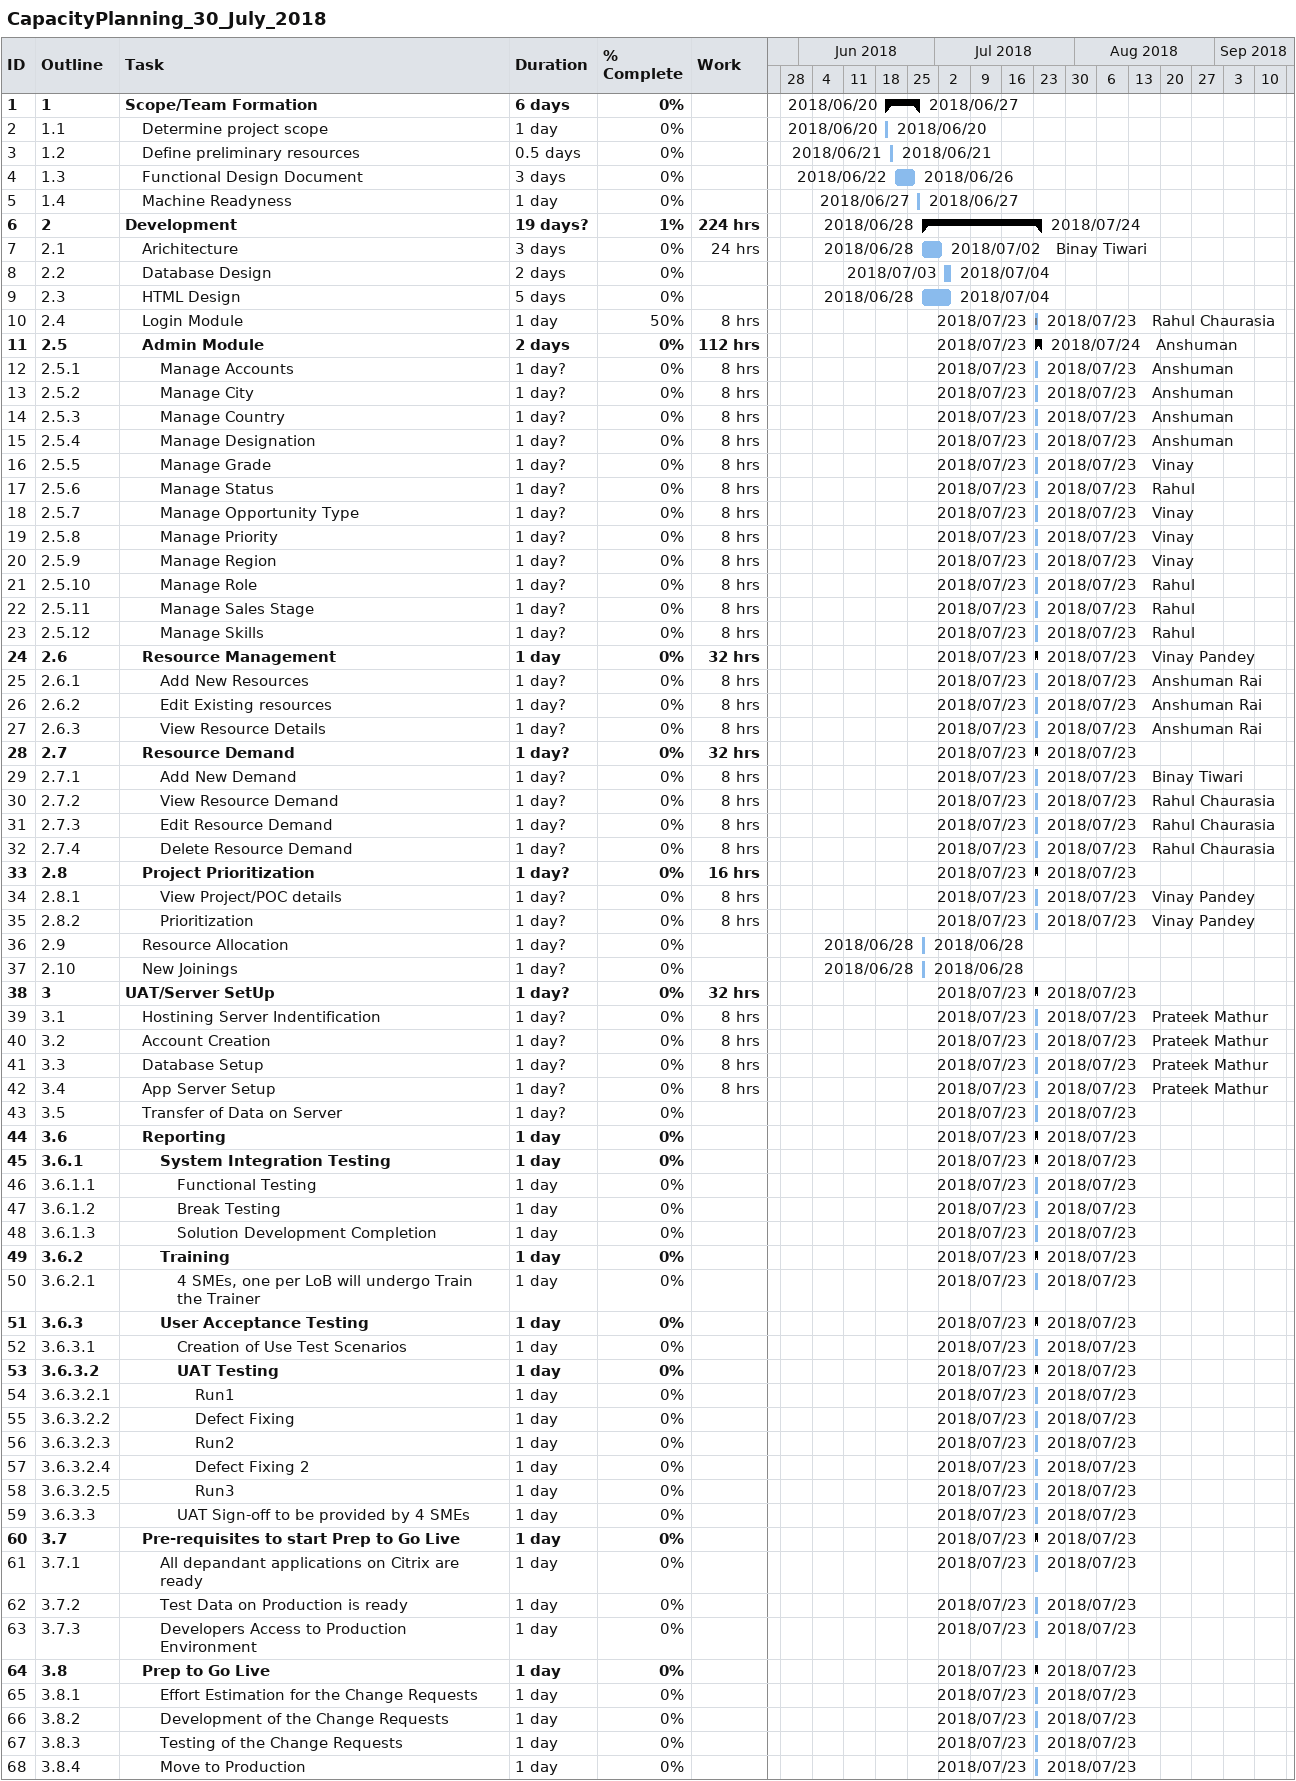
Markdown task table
CapacityPlanning_30_July_2018

| ID | WBS | Task | Duration | Start | Finish | Resources | % complete | Work (h) |
|---|---|---|---|---|---|---|---|---|
| 1 | 1 | **Scope/Team Formation** | 6d | 2018-06-20 | 2018-06-27 |  | 0 |  |
| 2 | 1.1 | Determine project scope | 1d | 2018-06-20 | 2018-06-20 |  | 0 |  |
| 3 | 1.2 | Define preliminary resources | 0.5d | 2018-06-21 | 2018-06-21 |  | 0 |  |
| 4 | 1.3 | Functional Design Document | 3d | 2018-06-22 | 2018-06-26 |  | 0 |  |
| 5 | 1.4 | Machine Readyness | 1d | 2018-06-27 | 2018-06-27 |  | 0 |  |
| 6 | 2 | **Development** | 19d? | 2018-06-28 | 2018-07-24 |  | 1 | 224 |
| 7 | 2.1 | Arichitecture | 3d | 2018-06-28 | 2018-07-02 | Binay Tiwari | 0 | 24 |
| 8 | 2.2 | Database Design | 2d | 2018-07-03 | 2018-07-04 |  | 0 |  |
| 9 | 2.3 | HTML Design | 5d | 2018-06-28 | 2018-07-04 |  | 0 |  |
| 10 | 2.4 | Login Module | 1d | 2018-07-23 | 2018-07-23 | Rahul Chaurasia | 50 | 8 |
| 11 | 2.5 | **Admin Module** | 2d | 2018-07-23 | 2018-07-24 | Anshuman | 0 | 112 |
| 12 | 2.5.1 | Manage Accounts | 1d? | 2018-07-23 | 2018-07-23 | Anshuman | 0 | 8 |
| 13 | 2.5.2 | Manage City | 1d? | 2018-07-23 | 2018-07-23 | Anshuman | 0 | 8 |
| 14 | 2.5.3 | Manage Country | 1d? | 2018-07-23 | 2018-07-23 | Anshuman | 0 | 8 |
| 15 | 2.5.4 | Manage Designation | 1d? | 2018-07-23 | 2018-07-23 | Anshuman | 0 | 8 |
| 16 | 2.5.5 | Manage Grade | 1d? | 2018-07-23 | 2018-07-23 | Vinay | 0 | 8 |
| 17 | 2.5.6 | Manage Status | 1d? | 2018-07-23 | 2018-07-23 | Rahul | 0 | 8 |
| 18 | 2.5.7 | Manage Opportunity Type | 1d? | 2018-07-23 | 2018-07-23 | Vinay | 0 | 8 |
| 19 | 2.5.8 | Manage Priority | 1d? | 2018-07-23 | 2018-07-23 | Vinay | 0 | 8 |
| 20 | 2.5.9 | Manage Region | 1d? | 2018-07-23 | 2018-07-23 | Vinay | 0 | 8 |
| 21 | 2.5.10 | Manage Role | 1d? | 2018-07-23 | 2018-07-23 | Rahul | 0 | 8 |
| 22 | 2.5.11 | Manage Sales Stage | 1d? | 2018-07-23 | 2018-07-23 | Rahul | 0 | 8 |
| 23 | 2.5.12 | Manage Skills | 1d? | 2018-07-23 | 2018-07-23 | Rahul | 0 | 8 |
| 24 | 2.6 | **Resource Management** | 1d | 2018-07-23 | 2018-07-23 | Vinay Pandey | 0 | 32 |
| 25 | 2.6.1 | Add New Resources | 1d? | 2018-07-23 | 2018-07-23 | Anshuman Rai | 0 | 8 |
| 26 | 2.6.2 | Edit Existing resources | 1d? | 2018-07-23 | 2018-07-23 | Anshuman Rai | 0 | 8 |
| 27 | 2.6.3 | View Resource Details | 1d? | 2018-07-23 | 2018-07-23 | Anshuman Rai | 0 | 8 |
| 28 | 2.7 | **Resource Demand** | 1d? | 2018-07-23 | 2018-07-23 |  | 0 | 32 |
| 29 | 2.7.1 | Add New Demand | 1d? | 2018-07-23 | 2018-07-23 | Binay Tiwari | 0 | 8 |
| 30 | 2.7.2 | View Resource Demand | 1d? | 2018-07-23 | 2018-07-23 | Rahul Chaurasia | 0 | 8 |
| 31 | 2.7.3 | Edit Resource Demand | 1d? | 2018-07-23 | 2018-07-23 | Rahul Chaurasia | 0 | 8 |
| 32 | 2.7.4 | Delete Resource Demand | 1d? | 2018-07-23 | 2018-07-23 | Rahul Chaurasia | 0 | 8 |
| 33 | 2.8 | **Project Prioritization** | 1d? | 2018-07-23 | 2018-07-23 |  | 0 | 16 |
| 34 | 2.8.1 | View Project/POC details | 1d? | 2018-07-23 | 2018-07-23 | Vinay Pandey | 0 | 8 |
| 35 | 2.8.2 | Prioritization | 1d? | 2018-07-23 | 2018-07-23 | Vinay Pandey | 0 | 8 |
| 36 | 2.9 | Resource Allocation | 1d? | 2018-06-28 | 2018-06-28 |  | 0 |  |
| 37 | 2.10 | New Joinings | 1d? | 2018-06-28 | 2018-06-28 |  | 0 |  |
| 38 | 3 | **UAT/Server SetUp** | 1d? | 2018-07-23 | 2018-07-23 |  | 0 | 32 |
| 39 | 3.1 | Hostining Server Indentification | 1d? | 2018-07-23 | 2018-07-23 | Prateek Mathur | 0 | 8 |
| 40 | 3.2 | Account Creation | 1d? | 2018-07-23 | 2018-07-23 | Prateek Mathur | 0 | 8 |
| 41 | 3.3 | Database Setup | 1d? | 2018-07-23 | 2018-07-23 | Prateek Mathur | 0 | 8 |
| 42 | 3.4 | App Server Setup | 1d? | 2018-07-23 | 2018-07-23 | Prateek Mathur | 0 | 8 |
| 43 | 3.5 | Transfer of Data on Server | 1d? | 2018-07-23 | 2018-07-23 |  | 0 |  |
| 44 | 3.6 | **Reporting** | 1d | 2018-07-23 | 2018-07-23 |  | 0 |  |
| 45 | 3.6.1 | **System Integration Testing** | 1d | 2018-07-23 | 2018-07-23 |  | 0 |  |
| 46 | 3.6.1.1 | Functional Testing | 1d | 2018-07-23 | 2018-07-23 |  | 0 |  |
| 47 | 3.6.1.2 | Break Testing | 1d | 2018-07-23 | 2018-07-23 |  | 0 |  |
| 48 | 3.6.1.3 | Solution Development Completion | 1d | 2018-07-23 | 2018-07-23 |  | 0 |  |
| 49 | 3.6.2 | **Training** | 1d | 2018-07-23 | 2018-07-23 |  | 0 |  |
| 50 | 3.6.2.1 | 4 SMEs, one per LoB will undergo Train the Trainer | 1d | 2018-07-23 | 2018-07-23 |  | 0 |  |
| 51 | 3.6.3 | **User Acceptance Testing** | 1d | 2018-07-23 | 2018-07-23 |  | 0 |  |
| 52 | 3.6.3.1 | Creation of Use Test Scenarios | 1d | 2018-07-23 | 2018-07-23 |  | 0 |  |
| 53 | 3.6.3.2 | **UAT Testing** | 1d | 2018-07-23 | 2018-07-23 |  | 0 |  |
| 54 | 3.6.3.2.1 | Run1 | 1d | 2018-07-23 | 2018-07-23 |  | 0 |  |
| 55 | 3.6.3.2.2 | Defect Fixing | 1d | 2018-07-23 | 2018-07-23 |  | 0 |  |
| 56 | 3.6.3.2.3 | Run2 | 1d | 2018-07-23 | 2018-07-23 |  | 0 |  |
| 57 | 3.6.3.2.4 | Defect Fixing 2 | 1d | 2018-07-23 | 2018-07-23 |  | 0 |  |
| 58 | 3.6.3.2.5 | Run3 | 1d | 2018-07-23 | 2018-07-23 |  | 0 |  |
| 59 | 3.6.3.3 | UAT Sign-off to be provided by 4 SMEs | 1d | 2018-07-23 | 2018-07-23 |  | 0 |  |
| 60 | 3.7 | **Pre-requisites to start Prep to Go Live** | 1d | 2018-07-23 | 2018-07-23 |  | 0 |  |
| 61 | 3.7.1 | All depandant applications on Citrix are ready | 1d | 2018-07-23 | 2018-07-23 |  | 0 |  |
| 62 | 3.7.2 | Test Data on Production is ready | 1d | 2018-07-23 | 2018-07-23 |  | 0 |  |
| 63 | 3.7.3 | Developers Access to Production Environment | 1d | 2018-07-23 | 2018-07-23 |  | 0 |  |
| 64 | 3.8 | **Prep to Go Live** | 1d | 2018-07-23 | 2018-07-23 |  | 0 |  |
| 65 | 3.8.1 | Effort Estimation for the Change Requests | 1d | 2018-07-23 | 2018-07-23 |  | 0 |  |
| 66 | 3.8.2 | Development of the Change Requests | 1d | 2018-07-23 | 2018-07-23 |  | 0 |  |
| 67 | 3.8.3 | Testing of the Change Requests | 1d | 2018-07-23 | 2018-07-23 |  | 0 |  |
| 68 | 3.8.4 | Move to Production | 1d | 2018-07-23 | 2018-07-23 |  | 0 |  |
